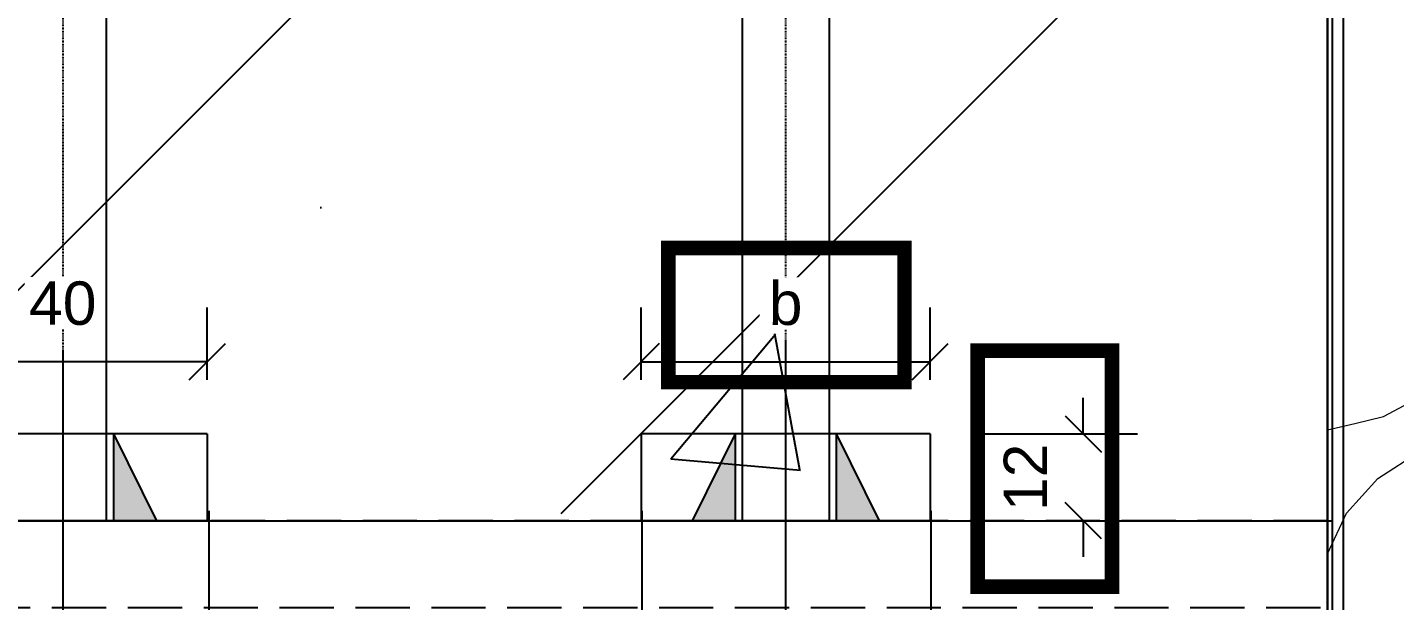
# Model space of a CAD drawing. Header units: millimetres. Extents: x -2069 to 10556, y -1036 to 8460.
# Drawn here: x 2594 to 2783.1, y 577.9 to 657.2 of the extents above; entities that cross this region are included whole.
import ezdxf

# ---------------------------------------------------------------- set-up
doc = ezdxf.new("R2010")
doc.units = ezdxf.units.MM
for name, pattern in [('ACAD_ISO04W100', [30, 24, -3, 0, -3]), ('DASH', [0.35, 0.25, -0.1]), ('HIDDEN', [0.375, 0.25, -0.125]), ('HIDDEN2', [0.1875, 0.125, -0.0625])]:
    doc.linetypes.add(name, pattern=pattern)
for name, color, linetype in [('A-剖面填充', 8, 'Continuous'), ('F-center', 6, 'ACAD_ISO04W100'), ('F-Misc', 1, 'Continuous'), ('F-steel', 3, 'Continuous'), ('F-text', 7, 'Continuous'), ('F_CONC', 7, 'Continuous'), ('F_MISC', 8, 'Continuous'), ('HIDDEN', 1, 'HIDDEN'), ('INSUL', 173, 'Continuous'), ('Layer0-RefEdit0', 7, 'Continuous')]:
    doc.layers.add(name, color=color, linetype=linetype)
doc.styles.add('Arial', font='arial.ttf')
doc.dimstyles.new('Arup4', dxfattribs={"dimscale": 5, "dimtxt": 1.2, "dimasz": 1, "dimexe": 1.5, "dimexo": 1.5, "dimgap": 1, "dimtad": 1, "dimdec": 0, "dimdsep": 46, "dimtxsty": 'Arial', "dimblk": 'OBLIQUE', "dimcen": 0, "dimclrd": 1, "dimclre": 1, "dimclrt": 7, "dimadec": 0, "dimazin": 0, "dimtfac": 1, "dimtdec": 0, "dimtix": 1, "dimtofl": 0, "dimtmove": 2, "dimatfit": 3, "dimfxl": 5, "dimtolj": 1, "dimtzin": 0, "dimlwd": -1, "dimlwe": -1, "dimarcsym": 0})

# ---------------------------------------------------------------- blocks, each defined once
blk = doc.blocks.new('*U18')
at = {"layer": 'INSUL', "lineweight": 0}
h = blk.add_hatch(dxfattribs=at)
h.set_pattern_fill('岩棉', color=256, scale=200, style=0, pattern_type=2)
h.set_pattern_definition([(171.78891, (106.600016, 398.0952379999998), (-1346.403448312252, 200.0000049722685), [6.668377999999999, -1393.6908]), (146.908661, (112.445746, 394.2857139999999), (-316.8008087664159, 200.0000027677768), [6.977466, -1458.29024]), (132.32733, (116.7829, 389.5238099999999), (-356.4009145727049, 399.9999982672191), [6.441011999999996, -1346.171599999999]), (114.796992, (119.422906, 383.8095239999998), (-79.20020273217732, 199.9999988221325), [6.294656, -654.6442399999999]), (91.62022409999989, (119.611478, 377.1428579999999), (-39.60010000722383, 1199.999999421015), [6.669333999999999, -1393.890599999999]), (82.82482490000001, (100.188572, 222.857142), (277.200698883709, 2199.999994068259), [155.5034759999999, -32500.22599999999]), (97.17517500000001, (139.41153, 222.857142), (-277.200704965674, 2199.999993303032), [155.503476, -32500.22600000001]), (88.37977579999999, (119.988622, 377.1428579999999), (39.60008610801613, 1199.999999804292), [6.669333999999998, -1393.890599999999]), (65.203007, (120.177194, 383.8095239999998), (79.20020259163786, 199.9999991174459), [6.294655999999996, -654.6442399999996]), (47.67266909999999, (122.817202, 389.5238099999999), (356.4009134627904, 399.9999994025392), [6.441011999999999, -1346.1716]), (33.0913383, (127.154356, 394.2857139999999), (316.8008057501236, 200.0000072753375), [6.977465999999999, -1458.29024]), (8.211089519999998, (133.0000839999999, 398.0952379999998), (1346.403449130845, 199.9999996311573), [6.668378, -1393.6908]), (87.16616460000002, (100, 219.04762), (39.6000835716934, 600.000000603556), [3.814187999999997, -797.1652999999993]), (103.9013849999999, (100.94286, 215.2380959999999), (-158.4004052932106, 599.999999256688), [3.924467999999998, -820.2139799999997]), (111.603615, (102.451434, 211.4285719999999), (-39.60010105791604, 199.9999999325468), [4.097349999999997, -211.0134799999998]), (122.761347, (104.90287, 207.6190479999999), (-118.8003071433099, 199.9999979126023), [4.530121999999998, -946.7954599999995]), (138.290552, (108.108592, 204.7619039999999), (-237.6006057235126, 200.0000041112795), [4.294174, -897.48216]), (152.003514, (111.691458, 202.857142), (-356.4009150129696, 199.9999972512039), [4.057713999999999, -848.0623800000002]), (166.477202, (115.651468, 201.9047619999999), (-792.0020276718492, 200.0000064177691), [4.072923999999999, -851.2411]), (167.070755, (119.80005, 200.9523799999999), (-831.6021316316308, 199.9999996237733), [4.256496, -889.6077599999999]), (12.92924439999999, (119.80005, 200.9523799999999), (831.6021319360445, 199.9999987124329), [4.256496, -889.6077599999999]), (13.52279750000001, (123.9486319999999, 201.9047619999999), (792.0020294171784, 199.9999995062475), [4.072923999999997, -851.2410999999994]), (27.99648529999999, (127.908642, 202.857142), (396.0010105499008, 200.0000072879108), [4.057713999999999, -848.0623800000001]), (41.70944699999998, (131.4915099999999, 204.7619039999999), (237.6006038913436, 200.0000059365944), [4.294173999999997, -897.4821599999992]), (57.2386522, (134.697232, 207.6190479999999), (396.0010088970647, 600.0000033357035), [4.530121999999997, -946.7954599999995]), (68.396384, (137.148666, 211.4285719999999), (39.60010082956155, 200.0000007141276), [4.097349999999998, -211.0134799999999]), (76.098615, (138.6572419999999, 215.2380959999999), (39.60010150827714, 199.9999990314191), [3.924467999999996, -820.2139799999993]), (92.83383529999995, (139.6001019999999, 219.04762), (-39.60010050248402, 599.9999997827587), [3.814187999999999, -797.1652999999998])])
h.paths.add_polyline_path([(0, 0), (112.7065252531479, 0), (112.7065252531479, 200), (0, 200)])
at = {"layer": 'INSUL'}
blk.add_lwpolyline([(0, 0), (112.7065252531479, 0), (112.7065252531479, 200), (0, 200)], close=True, dxfattribs=at)
blk = doc.blocks.new('A$C515a715d')
h = blk.add_hatch(color=253)
h.dxf.hatch_style = 1
h.paths.add_polyline_path([(107.9999999999995, 48.20995790751067), (119.9999999999995, 54.15880695887199), (119.9999999999995, 48.20995790751067)])
h.paths.add_polyline_path([(107.9999999999995, 34.20995790751067), (119.9999999999995, 34.20995790751067), (119.9999999999995, 28.26110885614935)])
h = blk.add_hatch(color=253)
h.dxf.hatch_style = 1
h.paths.add_polyline_path([(107.9999999999995, -51.79999999998699), (119.9999999999995, -45.85115094862567), (119.9999999999995, -51.79999999998699)])
h.paths.add_polyline_path([(107.9999999999995, -65.799999999987), (119.9999999999995, -65.799999999987), (119.9999999999995, -71.74884905134832)])
at = {"layer": 'F-center', "linetype": 'HIDDEN', "ltscale": 0.1}
for p, q in [((-15.96906282752798, 41.20995790751067), (119.9999999999995, 41.20995790751067)), ((-15.96906282752843, -58.79999999998699, -1.017515445940714e-09), (119.9999999999995, -58.79999999998654, -1.0170915835761e-09))]:
    blk.add_line(p, q, dxfattribs=at)
at = {"layer": 'F-Misc'}
for p, q in [((107.9999999999995, 61.20995790751067, -1.074473909873391e-09), (107.9999999999995, 21.20995790751067, -1.074466143106425e-09)), ((107.9999999999995, 61.20995790751067, 2.98141991285208e-07), (119.9999999999995, 61.20995790751067, 1.989779839095342e-07)), ((107.9999999999995, 48.20995790751067, 2.98141991285208e-07), (119.9999999999995, 54.15880695887199, 1.989779839095342e-07)), ((107.9999999999995, 48.20995790751067, 2.98141991285208e-07), (119.9999999999995, 48.20995790751067, 1.989779839095342e-07)), ((107.9999999999995, 34.20995790751067, 2.98141991285208e-07), (119.9999999999995, 34.20995790751067, 1.989779839095342e-07)), ((107.9999999999995, 34.20995790751067, 2.98141991285208e-07), (119.9999999999995, 28.26110885614935, 1.989779839095342e-07)), ((107.9999999999995, 21.20995790751022, 2.98141991285208e-07), (119.9999999999995, 21.20995790751067, 1.989779839095342e-07)), ((107.9999999999995, -38.79999999998699, -2.542853510706918e-06), (107.9999999999995, -78.799999999987, -2.542853502940151e-06)), ((107.9999999999995, -38.79999999998699, -2.243637045511837e-06), (119.9999999999995, -38.79999999998699, -2.342801052887511e-06)), ((107.9999999999995, -51.79999999998699, -2.243637045511837e-06), (119.9999999999995, -45.85115094862567, -2.342801052887511e-06)), ((107.9999999999995, -51.79999999998699, -2.243637045511837e-06), (119.9999999999995, -51.79999999998699, -2.342801052887511e-06))]:
    blk.add_line(p, q, dxfattribs=at)
at = {"layer": 'F-Misc', "ltscale": 5}
for p, q in [((1.999999999999545, 47.20995790751067), (119.9999999999995, 47.20995790751067)), ((1.999999999999545, 35.20995790751067), (119.9999999999995, 35.20995790751067)), ((1.999999999999091, -52.79999999998699, -1.017466962967435e-09), (119.9999999999995, -52.79999999998699, -1.017099588623599e-09))]:
    blk.add_line(p, q, dxfattribs=at)
at = {"layer": 'F-Misc'}
for points, elevation in [([(119.9999999999995, 61.20995790751067), (119.9999999999995, 21.20995790751067)], -1.017306935011803e-09), ([(119.9999999999995, -38.79999999998699), (119.9999999999995, -78.799999999987)], -2.542796343732057e-06)]:
    blk.add_lwpolyline(points, dxfattribs=dict(at, elevation=elevation))
blk = doc.blocks.new('钢梁')
at = {"layer": 'F_MISC', "linetype": 'DASH', "ltscale": 30}
blk.add_lwpolyline([(-250, -12), (0, -12), (0, 0), (-250, 0)], close=True, dxfattribs=at)
blk = doc.blocks.new('A$C4BA15205')
at = {"layer": 'A-剖面填充', "ltscale": 0.02}
h = blk.add_hatch(dxfattribs=at)
h.set_pattern_fill('AR-RC', color=256, scale=30)
h.set_pattern_definition([(45, (55996.49802515435, 116709.6528470871), (-53.03300858899106, 53.03300858899107), []), (49.99999999999999, (55996.49802515435, 116709.6528470871), (215.178054780226, -18.82564049477853), [22.5, -247.5]), (355, (55996.49802515435, 116709.6528470871), (-41.6254000839, 225.6576401100035), [18, -198]), (100.4514, (56014.42952915432, 116708.0840450871), (173.5528145142065, 206.8318626182861), [19.122057, -210.3426336]), (46.18420000000002, (55996.49802515435, 116769.6528470871), (320.1723145876933, -49.65570429870542), [33.74999999999898, -371.2499999999918]), (96.6356, (56023.17904865427, 116765.5148549871), (280.398811664611, 292.2353612701325), [28.6830864, -315.5139]), (351.1842, (55996.49802515435, 116769.6528470871), (280.3985835400882, 292.2355802775974), [27, -297]), (21, (56026.49802515435, 116754.6528470871), (179.0721156355385, -120.7856671996016), [22.5, -247.5]), (326.0000000000001, (56026.49802515435, 116754.6528470871), (72.99459957647451, 217.5450135140559), [18, -198]), (71.4514, (56041.42069505434, 116744.5873652871), (252.066788574447, 96.75914901298572), [19.122057, -210.3426336]), (37.50000000000001, (55996.49802515435, 116709.6528470871), (3.647956595187201, 99.86815614939344), [0, -195.6, 0, -201, 0, -198.75]), (7.499999999999999, (55996.49802515435, 116709.6528470871), (78.92086123264458, 118.3235135647081), [0, -114.6, 0, -191.1, 0, -75.75]), (327.5, (55929.59802515432, 116709.6528470871), (160.1467308517227, -6.766461520313927), [0, -75, 0, -234, 0, -310.5]), (317.5, (55899.59802515432, 116709.6528470871), (174.9558508027159, 30.03149469969532), [0, -97.5, 0, -155.4, 0, -220.5])])
h.paths.add_polyline_path([(-1679.852350917997, 0), (-1679.852350985389, -119.9999998937274), (-965.2725375106584, -119.9999982884765), (-0.8635101696436323, -118.8980908033554), (-0.4716252975767929, -6.406640750356019e-06)])
at = {"layer": 'F_CONC', "linetype": 'ByBlock', "ltscale": 0.5}
blk.add_lwpolyline([(-1679.852350917997, -119.9999998937274), (-300, -119.999998031024), (-299.9999995133776, -119.9999968114862), (4.866224116994999e-07, -119.9999965557072), (0, 0), (-1679.852350917997, 0)], dxfattribs=at)
at = {"layer": 'F_MISC', "linetype": 'DASH', "ltscale": 30}
blk.add_line((-700.4103469879647, -119.9999977303232), (0.6675697093533017, -119.9999961983704), dxfattribs=at)
at = {"layer": 'HIDDEN'}
blk.add_blockref('钢梁', (-0.667569298187118, -119.999996964325), dxfattribs=at)
blk = doc.blocks.new('_OBLIQUE')
at = {"color": 0, "linetype": 'ByBlock'}
blk.add_line((-0.5, -0.5), (0.5, 0.5), dxfattribs=at)
blk = doc.blocks.new('*D100')
at = {"color": 1, "linetype": 'Continuous', "transparency": 16777216}
for p, q in [((2773.874549828019, 477.1437816331409), (2773.874549828019, 967.9636456436956)), ((3123.874549497835, 488.7163640733006), (3123.874549497835, 967.9636456436956)), ((2773.874549828019, 952.9636456436956), (3123.874549497835, 952.9636456436956))]:
    blk.add_line(p, q, dxfattribs=at)
at = {"layer": 'Defpoints', "color": 0, "transparency": 16777216}
for p in [(3123.874549497835, 952.9636456436956), (3123.874549497835, 473.7163640733006), (2773.874549828019, 462.1437816331409)]:
    blk.add_point(p, dxfattribs=at)
at = {"color": 1, "transparency": 16777216, "xscale": 10, "yscale": 10, "zscale": 10, "rotation": 180}
blk.add_blockref('_OBLIQUE', (2773.874549828019, 952.9636456436956), dxfattribs=at)
at = {"color": 1, "transparency": 16777216, "xscale": 10, "yscale": 10, "zscale": 10}
blk.add_blockref('_OBLIQUE', (3123.874549497835, 952.9636456436956), dxfattribs=at)
at = {"color": 7, "transparency": 16777216, "insert": (2948.874549662927, 969.0946142657965), "char_height": 12, "attachment_point": 5, "style": 'Arial'}
blk.add_mtext('\\A1;350', dxfattribs=at)
blk = doc.blocks.new('*D101')
at = {"color": 1, "linetype": 'Continuous', "transparency": 16777216}
for p, q in [((2579.075105115232, 590.2799034245791), (2579.075105115232, 547.3148146484409)), ((2619.075105115233, 590.2799034245718), (2619.075105115233, 547.3148146484409)), ((2579.075105115232, 554.8148146484409), (2574.075105115232, 554.8148146484409)), ((2619.075105115233, 554.8148146484409), (2624.075105115233, 554.8148146484409))]:
    blk.add_line(p, q, dxfattribs=at)
at = {"layer": 'Defpoints', "color": 0, "transparency": 16777216}
for p in [(2579.075105115232, 597.7799034245791, 2.731975397258968e-07), (2619.075105115233, 597.7799034245718, 2.731975397258037e-07), (2619.075105115233, 554.8148146484409)]:
    blk.add_point(p, dxfattribs=at)
at = {"color": 1, "transparency": 16777216, "xscale": 5, "yscale": 5, "zscale": 5}
blk.add_blockref('_OBLIQUE', (2579.075105115232, 554.8148146484409), dxfattribs=at)
at = {"color": 1, "transparency": 16777216, "xscale": 5, "yscale": 5, "zscale": 5, "rotation": 180}
blk.add_blockref('_OBLIQUE', (2619.075105115233, 554.8148146484409), dxfattribs=at)
at = {"color": 7, "transparency": 16777216, "insert": (2599.075105115233, 563.7479660809103), "char_height": 6, "attachment_point": 5, "style": 'Arial', "bg_fill": 3, "box_fill_scale": 1.1, "bg_fill_color": 256, "bg_fill_true_color": 13158600, "bg_fill_transparency": 0}
blk.add_mtext('\\A1;b>=sqrt(5*pi*d^ 2/4)', dxfattribs=at)
blk = doc.blocks.new('*D102')
at = {"color": 1, "linetype": 'Continuous', "transparency": 16777216}
for p, q in [((2678.984995694153, 590.2799034245718), (2678.984995694153, 547.3148146484336)), ((2718.984995694153, 590.2799034245645), (2718.984995694153, 547.3148146484336)), ((2678.984995694153, 554.8148146484336), (2673.984995694153, 554.8148146484336)), ((2718.984995694153, 554.8148146484336), (2723.984995694153, 554.8148146484336))]:
    blk.add_line(p, q, dxfattribs=at)
at = {"layer": 'Defpoints', "color": 0, "transparency": 16777216}
for p in [(2678.984995694153, 597.7799034245718, 2.731975397258968e-07), (2718.984995694153, 597.7799034245645, 2.731975397258037e-07), (2718.984995694153, 554.8148146484336)]:
    blk.add_point(p, dxfattribs=at)
at = {"color": 1, "transparency": 16777216, "xscale": 5, "yscale": 5, "zscale": 5}
blk.add_blockref('_OBLIQUE', (2678.984995694153, 554.8148146484336), dxfattribs=at)
at = {"color": 1, "transparency": 16777216, "xscale": 5, "yscale": 5, "zscale": 5, "rotation": 180}
blk.add_blockref('_OBLIQUE', (2718.984995694153, 554.8148146484336), dxfattribs=at)
at = {"color": 7, "transparency": 16777216, "insert": (2698.984995694153, 563.747966080903), "char_height": 6, "attachment_point": 5, "style": 'Arial', "bg_fill": 3, "box_fill_scale": 1.1, "bg_fill_color": 256, "bg_fill_true_color": 13158600, "bg_fill_transparency": 0}
blk.add_mtext('\\A1;b>=sqrt(5*pi*d^ 2/4)', dxfattribs=at)
blk = doc.blocks.new('*D103')
at = {"color": 1, "linetype": 'Continuous', "transparency": 16777216}
for p, q in [((2698.884507405331, 613.7820987313389), (2698.884507405331, 524.5112735118496)), ((2598.874549497834, 612.5264668716409), (2598.874549497834, 524.5112735118496)), ((2598.874549497834, 532.0112735118496), (2698.884507405331, 532.0112735118496))]:
    blk.add_line(p, q, dxfattribs=at)
at = {"layer": 'Defpoints', "color": 0, "transparency": 16777216}
for p in [(2698.884507405331, 621.2820987313389), (2598.874549497834, 620.0264668716409), (2698.884507405331, 532.0112735118496)]:
    blk.add_point(p, dxfattribs=at)
at = {"color": 1, "transparency": 16777216, "xscale": 5, "yscale": 5, "zscale": 5, "rotation": 180}
blk.add_blockref('_OBLIQUE', (2598.874549497834, 532.0112735118496), dxfattribs=at)
at = {"color": 1, "transparency": 16777216, "xscale": 5, "yscale": 5, "zscale": 5}
blk.add_blockref('_OBLIQUE', (2698.884507405331, 532.0112735118496), dxfattribs=at)
at = {"color": 7, "transparency": 16777216, "insert": (2648.879528451583, 540.0747114381797), "char_height": 6, "attachment_point": 5, "style": 'Arial', "bg_fill": 3, "box_fill_scale": 1.1, "bg_fill_color": 256, "bg_fill_true_color": 13158600, "bg_fill_transparency": 0}
blk.add_mtext('\\A1;100', dxfattribs=at)
blk = doc.blocks.new('*D110')
at = {"color": 1, "linetype": 'Continuous', "transparency": 16777216}
for p, q in [((2773.874549497833, 689.424701400701), (2773.874549497833, 524.5112735118496)), ((2698.884507405331, 609.6918954305183), (2698.884507405331, 524.5112735118496)), ((2698.884507405331, 532.0112735118496), (2773.874549497833, 532.0112735118496))]:
    blk.add_line(p, q, dxfattribs=at)
at = {"layer": 'Defpoints', "color": 0, "transparency": 16777216}
for p in [(2773.874549497833, 696.924701400701), (2698.884507405331, 617.1918954305183), (2773.874549497833, 532.0112735118496)]:
    blk.add_point(p, dxfattribs=at)
at = {"color": 1, "transparency": 16777216, "xscale": 5, "yscale": 5, "zscale": 5, "rotation": 180}
blk.add_blockref('_OBLIQUE', (2698.884507405331, 532.0112735118496), dxfattribs=at)
at = {"color": 1, "transparency": 16777216, "xscale": 5, "yscale": 5, "zscale": 5}
blk.add_blockref('_OBLIQUE', (2773.874549497833, 532.0112735118496), dxfattribs=at)
at = {"color": 7, "transparency": 16777216, "insert": (2736.379528451582, 540.9444249443189), "char_height": 6, "attachment_point": 5, "style": 'Arial', "bg_fill": 3, "box_fill_scale": 1.1, "bg_fill_color": 256, "bg_fill_true_color": 13158600, "bg_fill_transparency": 0}
blk.add_mtext('\\A1;>=max(6d,70)', dxfattribs=at)
blk = doc.blocks.new('*D114')
at = {"color": 1, "linetype": 'Continuous', "transparency": 16777216}
for p, q in [((2678.884507405331, 608.424701400701), (2678.884507405331, 618.4280372861213)), ((2718.884507405331, 608.424701400701), (2718.884507405331, 618.4280372861213)), ((2678.884507405331, 610.9280372861213), (2718.884507405331, 610.9280372861213))]:
    blk.add_line(p, q, dxfattribs=at)
at = {"layer": 'Defpoints', "color": 0, "transparency": 16777216}
for p in [(2718.884507405331, 610.9280372861213), (2678.884507405331, 600.924701400701), (2718.884507405331, 600.924701400701)]:
    blk.add_point(p, dxfattribs=at)
at = {"color": 1, "transparency": 16777216, "xscale": 5, "yscale": 5, "zscale": 5, "rotation": 180}
blk.add_blockref('_OBLIQUE', (2678.884507405331, 610.9280372861213), dxfattribs=at)
at = {"color": 1, "transparency": 16777216, "xscale": 5, "yscale": 5, "zscale": 5}
blk.add_blockref('_OBLIQUE', (2718.884507405331, 610.9280372861213), dxfattribs=at)
at = {"color": 7, "transparency": 16777216, "insert": (2698.884507405331, 618.9771505194091), "char_height": 6, "attachment_point": 5, "style": 'Arial', "bg_fill": 3, "box_fill_scale": 1.1, "bg_fill_color": 256, "bg_fill_true_color": 13158600, "bg_fill_transparency": 0}
blk.add_mtext('\\A1;b', dxfattribs=at)
blk = doc.blocks.new('*D115')
at = {"color": 1, "linetype": 'Continuous', "transparency": 16777216}
for p, q in [((2740.065031599002, 600.9247014007012), (2740.065031599002, 605.9247014007012)), ((2726.384507405332, 600.9247014007012), (2747.565031599002, 600.9247014007012)), ((2726.384507405332, 588.9247014007012), (2747.565031599002, 588.9247014007012)), ((2740.065031599002, 588.9247014007012), (2740.065031599002, 583.9247014007012))]:
    blk.add_line(p, q, dxfattribs=at)
at = {"layer": 'Defpoints', "color": 0, "transparency": 16777216}
for p in [(2718.884507405332, 600.9247014007012, 2.991592982202198e-07), (2718.884507405332, 588.9247014007012, 1.99995290844546e-07), (2740.065031599002, 588.9247014007012)]:
    blk.add_point(p, dxfattribs=at)
at = {"color": 1, "transparency": 16777216, "xscale": 5, "yscale": 5, "zscale": 5}
for p, rotation in [((2740.065031599002, 600.9247014007012), 270), ((2740.065031599002, 588.9247014007012), 90)]:
    blk.add_blockref('_OBLIQUE', p, dxfattribs=dict(at, rotation=rotation))
at = {"color": 7, "transparency": 16777216, "insert": (2732.05275329068, 594.9247014007004), "char_height": 6, "attachment_point": 5, "rotation": 90, "style": 'Arial', "bg_fill": 3, "box_fill_scale": 1.1, "bg_fill_color": 256, "bg_fill_true_color": 13158600, "bg_fill_transparency": 0}
blk.add_mtext('\\A1;12', dxfattribs=at)
blk = doc.blocks.new('*D116')
at = {"color": 1, "linetype": 'Continuous', "transparency": 16777216}
for p, q in [((2578.874549497833, 608.424701400701), (2578.874549497833, 618.4280372861213)), ((2618.874549497833, 608.424701400701), (2618.874549497833, 618.4280372861213)), ((2618.874549497833, 610.9280372861213), (2578.874549497833, 610.9280372861213))]:
    blk.add_line(p, q, dxfattribs=at)
at = {"layer": 'Defpoints', "color": 0, "transparency": 16777216}
for p in [(2578.874549497833, 610.9280372861213), (2578.874549497833, 600.924701400701, -2.54183619600514e-06), (2618.874549497833, 600.924701400701, -2.541836203771907e-06)]:
    blk.add_point(p, dxfattribs=at)
at = {"color": 1, "transparency": 16777216, "xscale": 5, "yscale": 5, "zscale": 5, "rotation": 180}
blk.add_blockref('_OBLIQUE', (2578.874549497833, 610.9280372861213), dxfattribs=at)
at = {"color": 1, "transparency": 16777216, "xscale": 5, "yscale": 5, "zscale": 5}
blk.add_blockref('_OBLIQUE', (2618.874549497833, 610.9280372861213), dxfattribs=at)
at = {"color": 7, "transparency": 16777216, "insert": (2598.874549497833, 618.9914752124514), "char_height": 6, "attachment_point": 5, "style": 'Arial', "bg_fill": 3, "box_fill_scale": 1.1, "bg_fill_color": 256, "bg_fill_true_color": 13158600, "bg_fill_transparency": 0}
blk.add_mtext('\\A1;40', dxfattribs=at)

msp = doc.modelspace()

# ---------------------------------------------------------------- linework, layer by layer
at = {"color": 251, "linetype": 'HIDDEN2', "ltscale": 120, "true_color": 0x636466}
msp.add_xline((2773.874549497833, 399.1317019785856), (0, 1), dxfattribs=at)
at = {"layer": 'F-steel', "ltscale": 250}
msp.add_lwpolyline([(2689.241601620266, 710.4263127452896), (2773.042119210342, 710.4263127452896, -0.4142135623730951), (2776.042119210342, 707.4263127452896), (2776.042119847112, 509.7026870506988, 0.4142135623730951), (2777.042119847112, 508.7026870506988), (2836.00106967863, 508.7026832445581), (2836.00106967863, 507.2026821868667), (2777.542119847112, 507.2026870506988, -0.4142135623730951), (2774.542119847112, 510.2026870506988), (2774.542119210342, 707.9263127452896, 0.4142135623730951), (2773.542119210342, 708.9263127452896), (2689.241601645645, 708.8713821621523), (2689.241601620266, 710.4263127452896)], format="xyb", dxfattribs=at)

# ---------------------------------------------------------------- block references
at = {"layer": 'F-text'}
msp.add_blockref('A$C4BA15205', (2774.54211879602, 708.9188761364812), dxfattribs=at)
at = {"layer": 'F_MISC', "ltscale": 18000, "extrusion": (-5.085391078002354e-15, -4.369445041063076e-07, -0.9999999999999046), "xscale": -1, "rotation": 6.668320295943886e-07}
msp.add_blockref('*U18', (-2773.87454940291, 506.8815197560012, -0.0002214791083967094), dxfattribs=at)
at = {"layer": 'Layer0-RefEdit0', "rotation": 270}
msp.add_blockref('A$C515a715d', (2657.67454949782, 708.9247014007005, 1.017306935011803e-09), dxfattribs=at)

# ---------------------------------------------------------------- dimensions: what is measured, and where the dimension line sits
dim = msp.add_linear_dim(base=(3123.874549497835, 952.9636456436956), p1=(2773.874549828019, 462.1437816331409), p2=(3123.874549497835, 473.7163640733006), dimstyle='Arup4', override={"dimscale": 10, "dimarcsym": 1})
dim.commit()
dim.dimension.update_dxf_attribs({"geometry": '*D100', "text_midpoint": (2948.874549662927, 969.0946142657965)})

# ---------------------------------------------------------------- next in the draw order: dimensions: what is measured, and where the dimension line sits
for base, p1, p2, picture, middle in [((2619.075105115233, 554.8148146484409), (2579.075105115232, 597.7799034245791, 2.731975397258968e-07), (2619.075105115233, 597.7799034245718, 2.731975397258037e-07), '*D101', (2599.075105115233, 563.7479660809103)), ((2718.984995694153, 554.8148146484336, 2.9921645742834e-07), (2678.984995694153, 597.7799034245718, 5.724139971542368e-07), (2718.984995694153, 597.7799034245645, 5.724139971541438e-07), '*D102', (2698.984995694153, 563.747966080903, 2.9921645742834e-07))]:
    dim = msp.add_linear_dim(base=base, p1=p1, p2=p2, text='b>=sqrt(5*pi*d^ 2/4)', dimstyle='Arup4', override={"dimtfill": 1, "dimarcsym": 1})
    dim.commit()
    dim.dimension.update_dxf_attribs({"geometry": picture, "text_midpoint": middle})

# ---------------------------------------------------------------- next in the draw order: dimensions: what is measured, and where the dimension line sits
dim = msp.add_linear_dim(base=(2698.884507405331, 532.0112735118496), p1=(2598.874549497834, 620.0264668716409), p2=(2698.884507405331, 621.2820987313389), dimstyle='Arup4', override={"dimtfill": 1, "dimarcsym": 1})
dim.commit()
dim.dimension.update_dxf_attribs({"geometry": '*D103', "text_midpoint": (2648.879528451583, 540.0747114381797)})

# ---------------------------------------------------------------- next in the draw order: dimensions: what is measured, and where the dimension line sits
dim = msp.add_linear_dim(base=(2773.874549497833, 532.0112735118496), p1=(2698.884507405331, 617.1918954305183), p2=(2773.874549497833, 696.924701400701), text='>=max(6d,70)', dimstyle='Arup4', override={"dimtfill": 1, "dimarcsym": 1})
dim.commit()
dim.dimension.update_dxf_attribs({"geometry": '*D110', "text_midpoint": (2736.379528451582, 540.9444249443189)})
dim = msp.add_linear_dim(base=(2578.874549497833, 610.9280372861213), p1=(2618.874549497833, 600.924701400701, -2.541836203771907e-06), p2=(2578.874549497833, 600.924701400701, -2.54183619600514e-06), dimstyle='Arup4', override={"dimtfill": 1, "dimarcsym": 1})
dim.commit()
dim.dimension.update_dxf_attribs({"geometry": '*D116', "text_midpoint": (2598.874549497833, 618.9914752124514)})

# ---------------------------------------------------------------- next in the draw order: dimensions: what is measured, and where the dimension line sits
dim = msp.add_linear_dim(base=(2718.884507405331, 610.9280372861213), p1=(2678.884507405331, 600.924701400701), p2=(2718.884507405331, 600.924701400701), text='b', dimstyle='Arup4', override={"dimtfill": 1, "dimarcsym": 1})
dim.commit()
dim.dimension.update_dxf_attribs({"geometry": '*D114', "text_midpoint": (2698.884507405331, 618.9771505194091)})

# ---------------------------------------------------------------- next in the draw order: linework, layer by layer
at = {"color": 5, "const_width": 2}
msp.add_lwpolyline([(2715.320532030007, 626.6709341058436), (2715.320532030007, 608.0811067997115), (2682.655783327227, 608.0811067997115), (2682.655783327227, 626.6709341058436)], close=True, dxfattribs=at)

# ---------------------------------------------------------------- next in the draw order: dimensions: what is measured, and where the dimension line sits
dim = msp.add_linear_dim(base=(2740.065031599002, 588.9247014007012), p1=(2718.884507405331, 600.924701400701, 2.991592982202198e-07), p2=(2718.884507405331, 588.924701400701, 1.99995290844546e-07), angle=90, dimstyle='Arup4', override={"dimtfill": 1, "dimarcsym": 1})
dim.commit()
dim.dimension.update_dxf_attribs({"geometry": '*D115', "text_midpoint": (2732.05275329068, 594.9247014007004)})

# ---------------------------------------------------------------- next in the draw order: linework, layer by layer
msp.add_lwpolyline([(2744.045024022545, 579.793587037243), (2725.455196716413, 579.793587037243), (2725.455196716413, 612.4583357400234), (2744.045024022545, 612.4583357400234)], close=True, dxfattribs=at)

doc.saveas('drawing.dxf')
